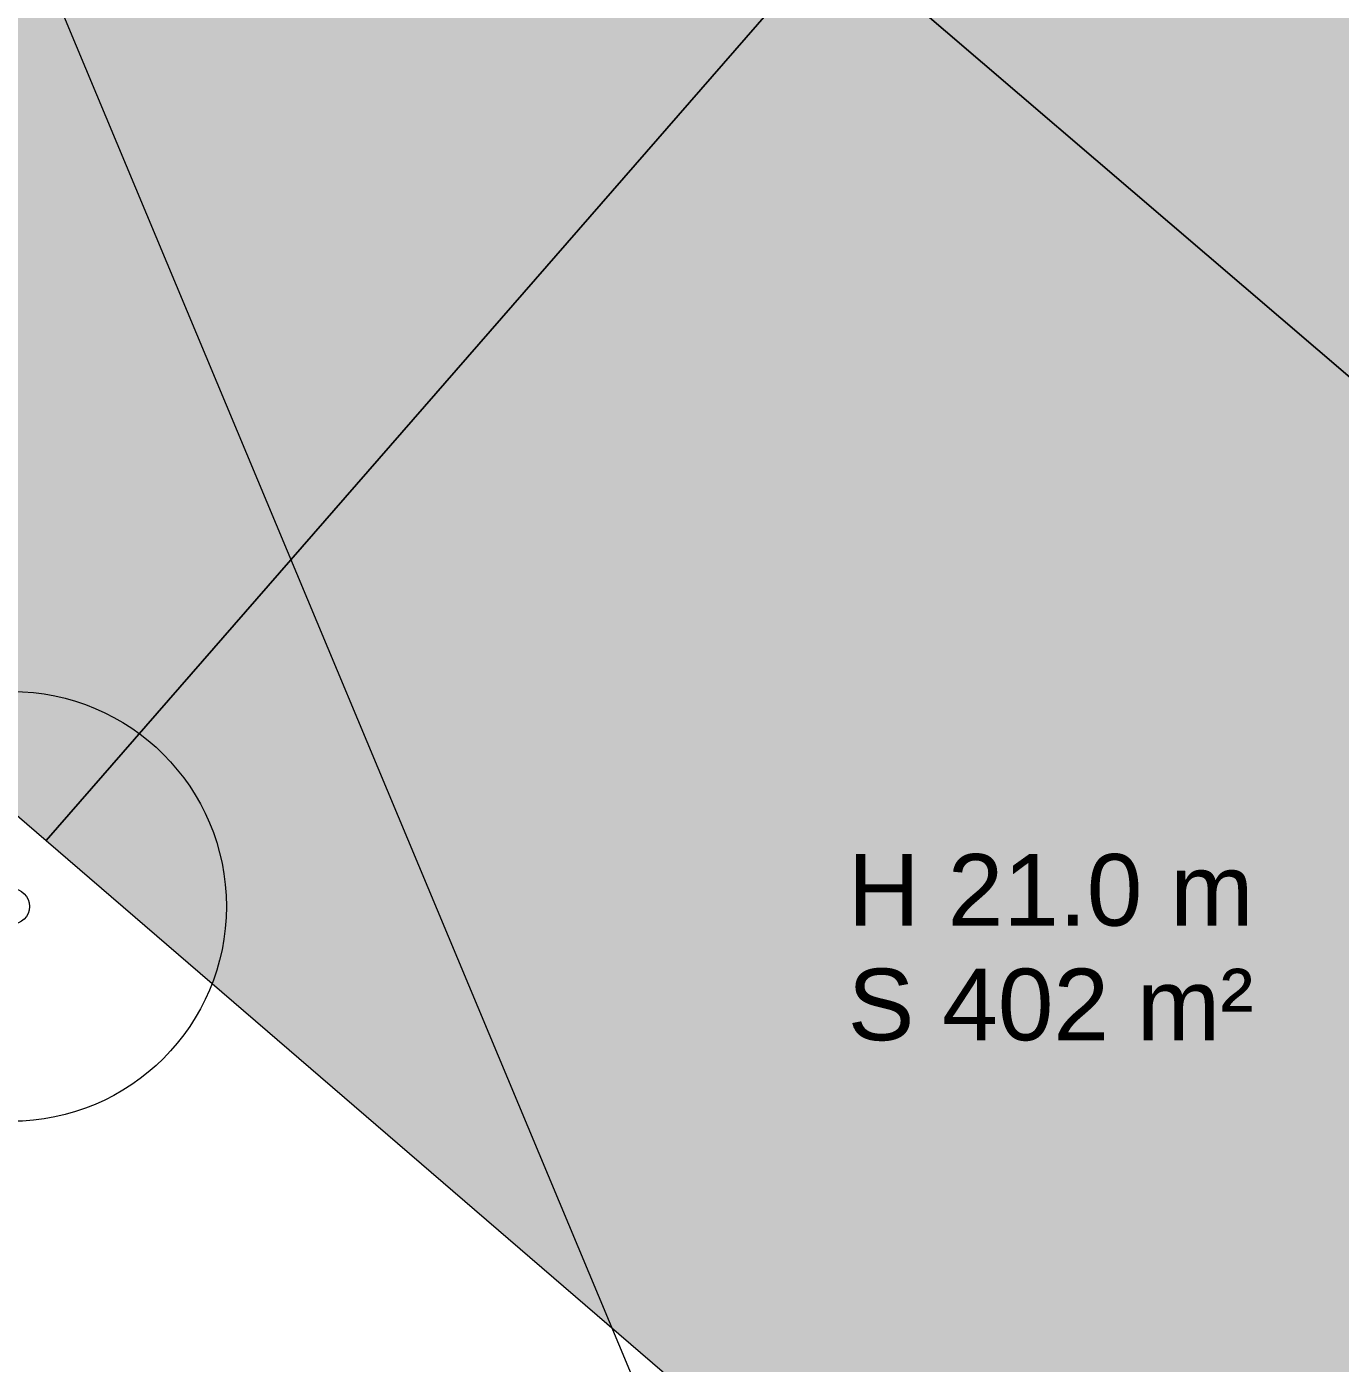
# Model space of a CAD drawing. Header units: metres. Extents: x -3 to 687, y -1 to 1371.
# Drawn here: x 209.25 to 227.6, y 328.47 to 347.13 of the extents above; entities that cross this region are included whole.
import ezdxf

# ---------------------------------------------------------------- set-up
doc = ezdxf.new("R2010")
doc.units = ezdxf.units.M
doc.header["$MEASUREMENT"] = 0
for name, color, linetype, lineweight, true_color in [('TPX_BUILDING_AREAS_TEXT', 7, 'CONTINUOUS', 0, 0x000000), ('TPX_BUILDING_HEIGHTS_TEXT', 7, 'CONTINUOUS', 0, 0x000000), ('TPX_BUILDINGS', 7, 'CONTINUOUS', 0, 0x000000), ('TPX_BUILDINGS_HATCH', 7, 'CONTINUOUS', 0, 0xf0f0f0), ('TPX_BUILDINGS_SHADOWS_HATCH', 7, 'CONTINUOUS', 0, 0x000000), ('TPX_BUILDINGS_SHADOWS_OUTLINES', 7, 'CONTINUOUS', 0, 0x000000), ('TPX_CONTOUR_LINES_5M', 7, 'CONTINUOUS', 0, 0x969696), ('TPX_VEGETATION_TREES_INDIVIDUAL', 7, 'CONTINUOUS', 0, 0x136734)]:
    doc.layers.add(name, color=color, linetype=linetype, lineweight=lineweight, true_color=true_color)
doc.styles.add('TPX_TEXTE', font='arial.ttf')

# ---------------------------------------------------------------- blocks, each defined once
blk = doc.blocks.new('TREETR003_CR030')
at = {"layer": 'TPX_VEGETATION_TREES_INDIVIDUAL'}
for radius in [3, 0.25]:
    blk.add_circle((0, 0, 0.036), radius, dxfattribs=at)

msp = doc.modelspace()

# ---------------------------------------------------------------- hatches: boundary and pattern name
at = {"layer": 'TPX_BUILDINGS_HATCH'}
for points in [[(175.199, 422.418), (146.825, 389.817), (209.526, 335.765), (220.533, 348.395), (226.728, 355.517), (185.295, 391.252), (196.466, 404.08), (175.199, 422.418)], [(175.199, 422.418), (146.825, 389.817), (209.526, 335.765), (220.533, 348.395), (226.728, 355.517), (185.295, 391.252), (196.466, 404.08), (175.199, 422.418)], [(220.533, 348.395), (209.526, 335.765), (227.67, 320.139), (238.716, 332.835), (220.533, 348.395)]]:
    msp.add_hatch(color=256, dxfattribs=at).paths.add_polyline_path(points)
at = {"layer": 'TPX_BUILDINGS_SHADOWS_HATCH'}
msp.add_hatch(color=256, dxfattribs=at).paths.add_polyline_path([(235.382, 363.244), (220.533, 348.395), (238.716, 332.835), (244.94, 339.968), (246.033, 339.026), (253.565, 347.684), (235.382, 363.244)])

# ---------------------------------------------------------------- linework, layer by layer
at = {"layer": 'TPX_BUILDINGS', "elevation": 0.042}
for points in [[(175.199, 422.418), (146.825, 389.817), (209.526, 335.765), (220.533, 348.395), (226.728, 355.517), (185.295, 391.252), (196.466, 404.08)], [(175.199, 422.418), (146.825, 389.817), (209.526, 335.765), (220.533, 348.395), (226.728, 355.517), (185.295, 391.252), (196.466, 404.08)], [(220.533, 348.395), (209.526, 335.765), (227.67, 320.139), (238.716, 332.835)]]:
    msp.add_lwpolyline(points, close=True, dxfattribs=at)
at = {"layer": 'TPX_BUILDINGS_SHADOWS_OUTLINES', "elevation": 0.039}
msp.add_lwpolyline([(235.382, 363.244), (220.533, 348.395), (238.716, 332.835), (244.94, 339.968), (246.033, 339.026), (253.565, 347.684)], close=True, dxfattribs=at)
at = {"layer": 'TPX_CONTOUR_LINES_5M', "elevation": 0.048}
msp.add_lwpolyline([(170.328, 380.059), (124.415, 348.885), (124.832, 318.547), (193.614, 227.534), (196.533, 169.954), (248.942, 144.686), (301.35, 89.49), (343.793, 136.52), (348.633, 166.858), (327.555, 179.216), (309.668, 227.534), (221.782, 318.547), (196.533, 378.94), (170.328, 380.059)], dxfattribs=at)

# ---------------------------------------------------------------- block references
at = {"layer": 'TPX_VEGETATION_TREES_INDIVIDUAL'}
msp.add_blockref('TREETR003_CR030', (209.041, 334.846, 0.036), dxfattribs=at)

# ---------------------------------------------------------------- texts
at = {"layer": 'TPX_BUILDING_AREAS_TEXT', "style": 'TPX_TEXTE'}
msp.add_text('S 402 m²', height=1, dxfattribs=at).set_placement((220.717, 332.977, 0.045))
at = {"layer": 'TPX_BUILDING_HEIGHTS_TEXT', "style": 'TPX_TEXTE'}
msp.add_text('H 21.0 m', height=1, dxfattribs=at).set_placement((220.717, 334.577, 0.045))

doc.saveas('drawing.dxf')
